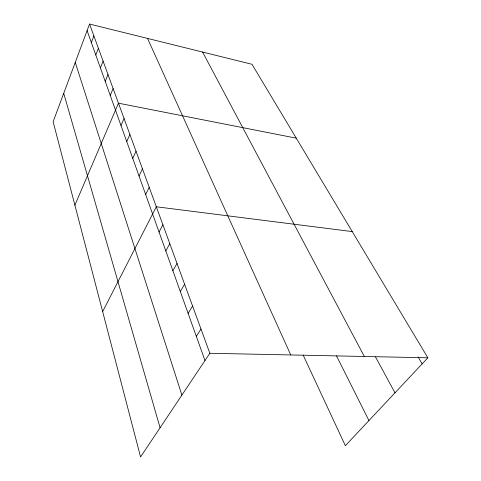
<?xml version="1.0" encoding="UTF-8"?>
<svg xmlns="http://www.w3.org/2000/svg" width="481" height="481" viewBox="0 0 481 481"><rect width="100%" height="100%" fill="white"/><g stroke="black" fill="none" stroke-linecap="round" stroke-linejoin="round"><path stroke-width="0.72" d="M89.544 24.05L53.132 121.747L140.566 456.95L209.848 353.27L89.544 24.05L251.996 64.292L427.868 357.798L345.364 445.701L303.114 355.002M91.354 42.556L93.879 35.919M95.791 54.972L98.395 48.274M100.409 67.905L103.096 61.141M105.225 81.385L108.003 74.561M110.251 95.448L113.119 88.564M74.898 205.183L118.464 103.193L296.26 138.161M120.984 125.487L124.056 118.488M126.725 141.546L129.906 134.5M132.738 158.375L136.033 151.274M139.039 176.016L142.466 168.867M145.659 194.54L149.218 187.343M102.651 311.598L156.313 206.776L352.242 231.589M159.061 232.04L162.897 224.783M165.807 250.932L169.793 243.651M172.883 270.737L177.02 263.432M180.309 291.522L184.614 284.211M188.113 313.365L192.592 306.048M196.326 336.345L200.992 329.04M209.848 353.27L427.868 357.798M418.049 356.848L422.18 363.858M375.517 356.956L394.997 392.827M202.597 52.056L364.345 356.481M336.478 355.844L368.945 420.58M147.541 38.414L290.752 354.954M87.091 30.628L204.978 360.558M75.252 62.392L181.89 395.105M63.726 93.32L160.071 427.765"/></g></svg>
